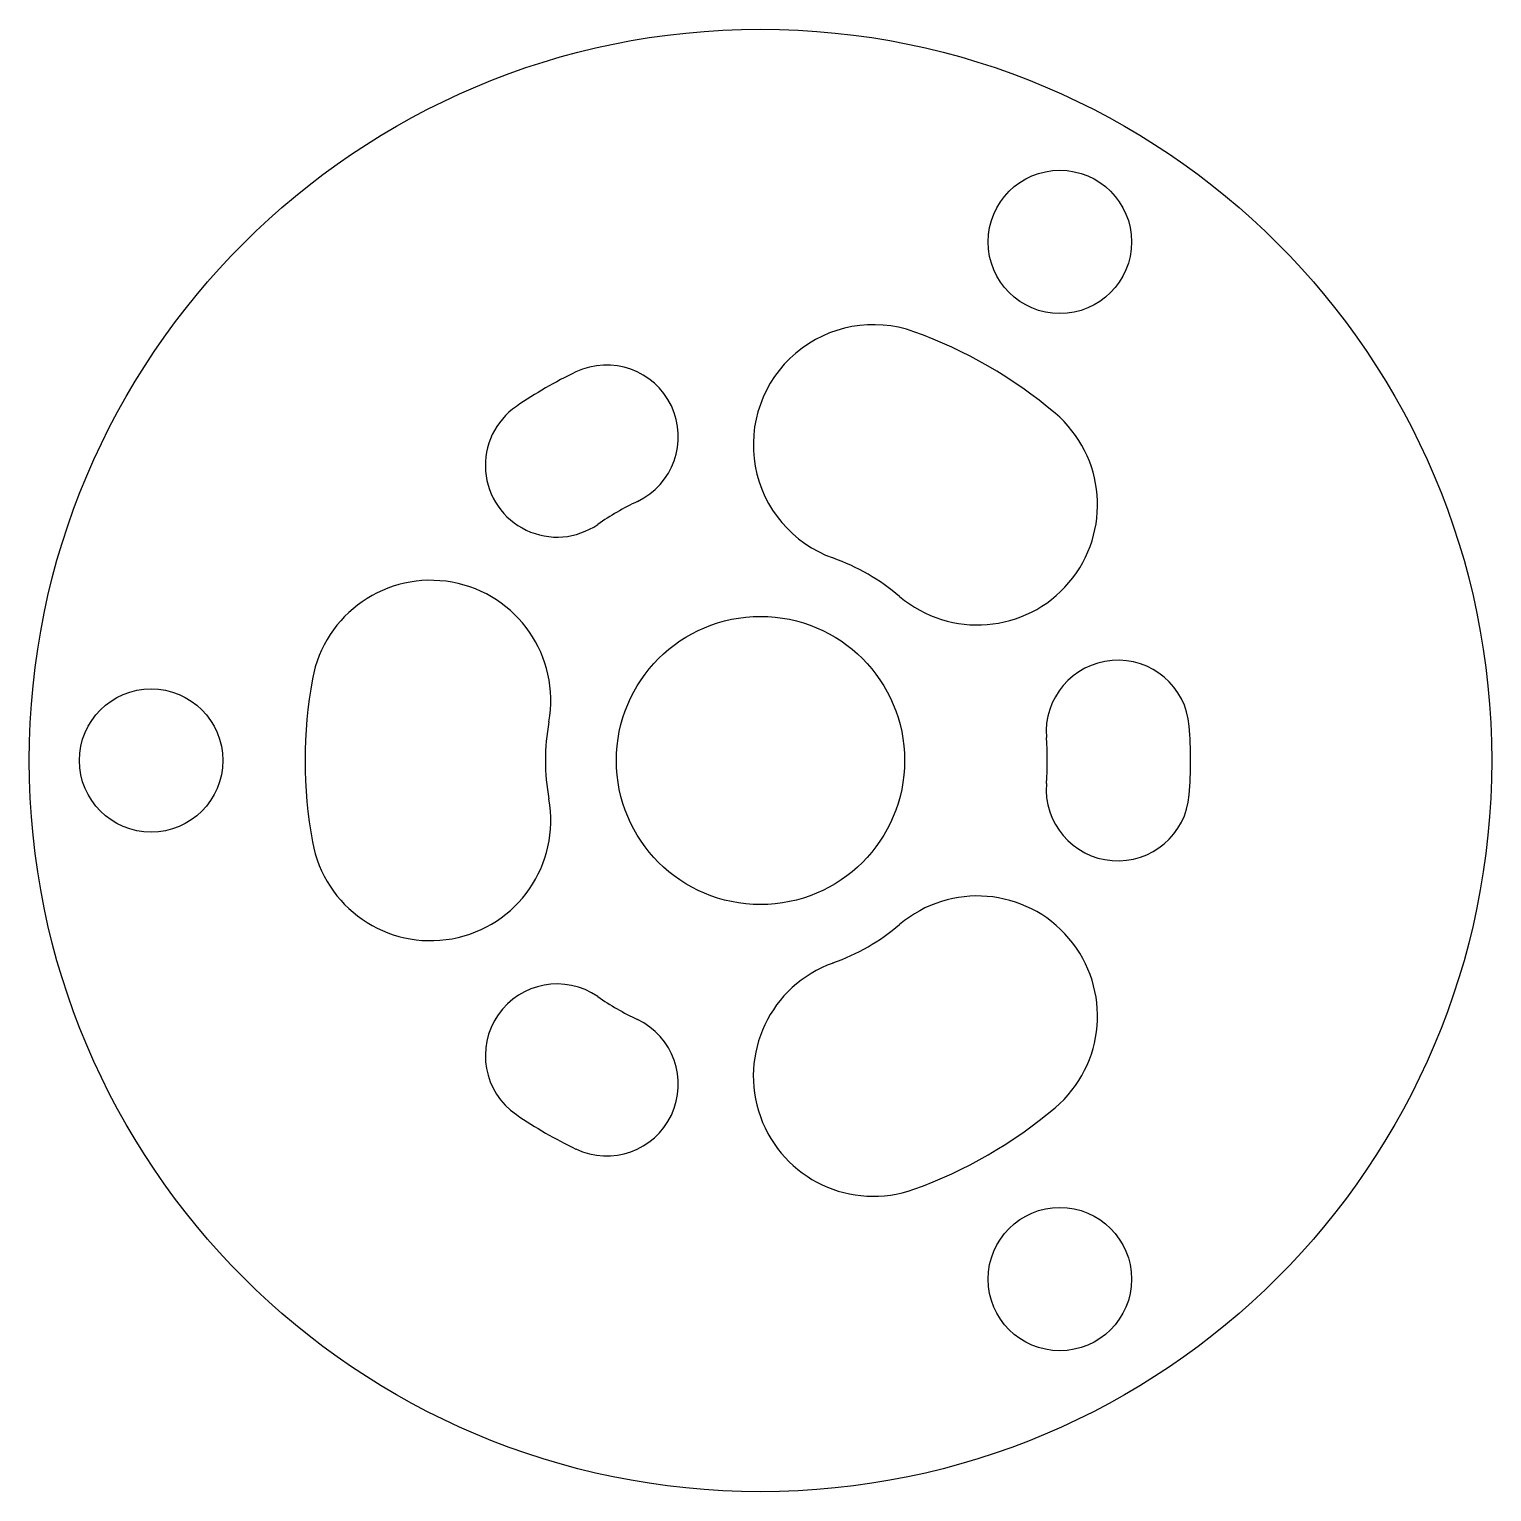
# Model space of a CAD drawing. Extents: x -34.7 to -14.3, y 49.6 to 70.
import ezdxf

# ---------------------------------------------------------------- set-up
doc = ezdxf.new("R2010")
doc.units = 0
doc.layers.add('VISIBLE', color=7, linetype='CONTINUOUS')

msp = doc.modelspace()

# ---------------------------------------------------------------- linework, layer by layer
at = {"layer": 'VISIBLE'}
for centre, radius in [((-24.5, 59.832), 10.2), ((-20.324, 67.065), 1), ((-24.5, 59.832), 2.01), ((-33, 59.832), 1), ((-20.324, 52.598), 1)]:
    msp.add_circle(centre, radius, dxfattribs=at)
for centre, radius, start, end in [((-22.924, 64.235), 1.676, 70.3102, 250.3102), ((-24.5, 59.832), 6.352, 49.6898, 70.3102), ((-26.646, 64.348), 1, 295.4151, 115.4151), ((-24.5, 59.832), 6, 115.4151, 124.5849), ((-27.338, 63.948), 1, 124.5849, 304.5849), ((-21.475, 63.398), 1.676, 229.6898, 49.6898), ((-24.5, 59.832), 4, 115.4151, 124.5849), ((-24.5, 59.832), 3, 49.6898, 70.3102), ((-29.101, 60.669), 1.676, 349.6898, 169.6898), ((-19.516, 60.231), 1, 4.5849, 184.5849), ((-24.5, 59.832), 6.352, 169.6898, 190.3102), ((-24.5, 59.832), 3, 169.6898, 190.3102), ((-24.5, 59.832), 6, 355.4151, 4.5849), ((-24.5, 59.832), 4, 355.4151, 4.5849), ((-19.516, 59.432), 1, 175.4151, 355.4151), ((-29.101, 58.995), 1.676, 190.3102, 10.3102), ((-21.475, 56.266), 1.676, 310.3102, 130.3102), ((-24.5, 59.832), 3, 289.6898, 310.3102), ((-22.924, 55.429), 1.676, 109.6898, 289.6898), ((-27.338, 55.715), 1, 55.4151, 235.4151), ((-24.5, 59.832), 4, 235.4151, 244.5849), ((-26.646, 55.316), 1, 244.5849, 64.5849), ((-24.5, 59.832), 6, 235.4151, 244.5849), ((-24.5, 59.832), 6.352, 289.6898, 310.3102)]:
    msp.add_arc(centre, radius, start, end, dxfattribs=at)

doc.saveas('drawing.dxf')
